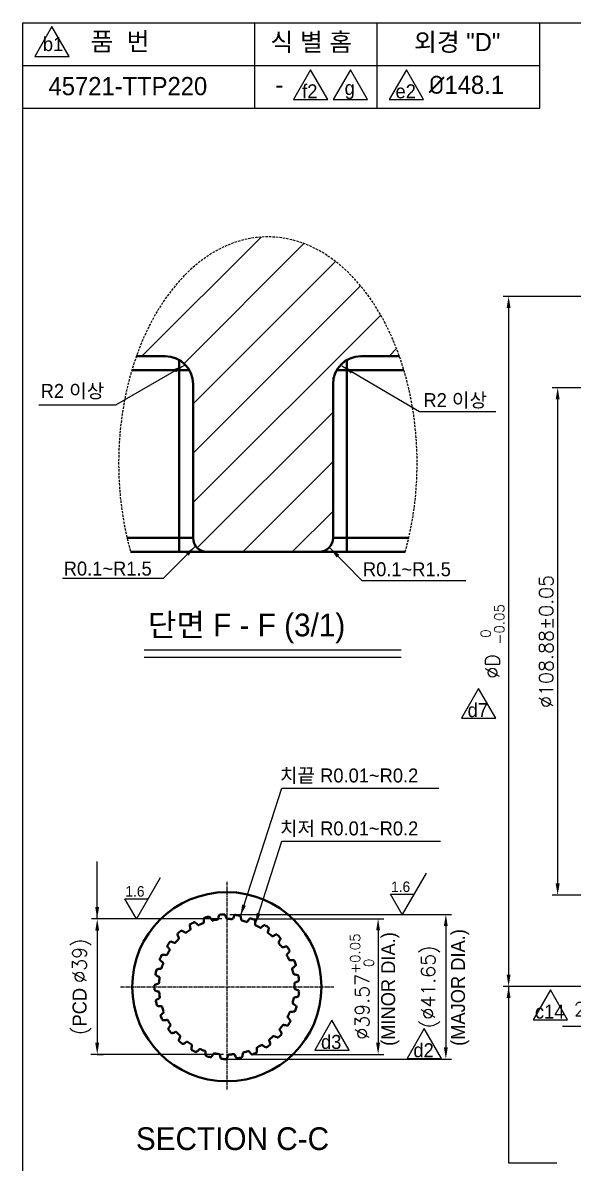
# Model space of a CAD drawing. Extents: x 3807 to 5911, y -3458 to 20.
# Drawn here: x 5060.3 to 5178.3, y -3301 to -3056.2 of the extents above; entities that cross this region are included whole.
import ezdxf

# ---------------------------------------------------------------- set-up
doc = ezdxf.new("R2010")
doc.units = 0
doc.header["$MEASUREMENT"] = 0
doc.header["$PDSIZE"] = 0.01
doc.linetypes.add('CENTER2', pattern=[1.125, 0.75, -0.125, 0.125, -0.125])
doc.linetypes.add('HIDDENX2', pattern=[0.75, 0.5, -0.25])
doc.layers.get('0').update_dxf_attribs({"linetype": 'CONTINUOUS'})
doc.layers.get('DEFPOINTS').update_dxf_attribs({"linetype": 'CONTINUOUS'})
doc.layers.add('5', color=5, linetype='CONTINUOUS')
doc.layers.add('치수', color=4, linetype='CONTINUOUS')
doc.layers.add('외형선', color=3, linetype='CONTINUOUS', lineweight=40)
doc.styles.get("Standard").update_dxf_attribs({"font": 'Dotum.ttf', "height": 5})
doc.styles.add('글씨', font='Dotum.ttf', dxfattribs={"height": 3})
doc.styles.add('치수', font='romans.shx', dxfattribs={"height": 3})
doc.dimstyles.get("Standard").update_dxf_attribs({"dimtxt": 0.18, "dimasz": 0.18, "dimexe": 0.18, "dimexo": 0.0625, "dimgap": 0.09, "dimtad": 0, "dimtih": 1, "dimtoh": 1, "dimdec": 4, "dimzin": 0, "dimdsep": 46, "dimtxsty": 'STANDARD', "dimcen": 0.09, "dimadec": 0, "dimazin": 0, "dimtfac": 1, "dimtdec": 4, "dimtofl": 0, "dimtmove": 0, "dimatfit": 3, "dimfxl": 1, "dimtolj": 1, "dimtzin": 0, "dimarcsym": 0})

# ---------------------------------------------------------------- blocks, each defined once
blk = doc.blocks.new('*D406')
at = {"layer": 'DEFPOINTS', "color": 0, "transparency": 16777216}
for p in [(5217.58, -3114.95), (5164.5, -3263.05), (5217.48, -3263.05)]:
    blk.add_point(p, dxfattribs=at)
at = {"layer": '치수', "lineweight": -2, "transparency": 16777216}
for p, q in [((5216.38, -3114.95), (5163.3, -3114.95)), ((5164.5, -3117.45), (5164.5, -3260.55)), ((5216.28, -3263.05), (5163.3, -3263.05))]:
    blk.add_line(p, q, dxfattribs=at)
at = {"layer": '치수', "transparency": 16777216}
for points in [[(5164.08, -3117.45), (5164.91, -3117.45), (5164.5, -3114.95)], [(5164.08, -3260.55), (5164.91, -3260.55), (5164.5, -3263.05)]]:
    blk.add_solid(points, dxfattribs=at)
at = {"layer": '치수', "transparency": 16777216, "insert": (5161.05, -3189), "char_height": 3, "attachment_point": 5, "rotation": 90, "style": '치수'}
blk.add_mtext('\\A1;{\\C4;%%CD \\H0.7x;\\S 0^ -0.05;}', dxfattribs=at)
blk = doc.blocks.new('*D407')
at = {"layer": 'DEFPOINTS', "color": 0, "transparency": 16777216}
for p in [(5212.98, -3134.56), (5175.02, -3243.45), (5212.98, -3243.45)]:
    blk.add_point(p, dxfattribs=at)
at = {"layer": '치수', "lineweight": -2, "transparency": 16777216}
for p, q in [((5211.78, -3134.56), (5173.82, -3134.56)), ((5175.02, -3137.06), (5175.02, -3240.95)), ((5211.78, -3243.45), (5173.82, -3243.45))]:
    blk.add_line(p, q, dxfattribs=at)
at = {"layer": '치수', "transparency": 16777216}
for points in [[(5174.6, -3137.06), (5175.44, -3137.06), (5175.02, -3134.56)], [(5174.6, -3240.95), (5175.44, -3240.95), (5175.02, -3243.45)]]:
    blk.add_solid(points, dxfattribs=at)
at = {"layer": '치수', "transparency": 16777216, "insert": (5172.52, -3189), "char_height": 3, "attachment_point": 5, "rotation": 90, "style": '치수'}
blk.add_mtext('\\A1;{\\C4;%%C108.88%%P0.05}', dxfattribs=at)
blk = doc.blocks.new('*D425')
at = {"layer": 'DEFPOINTS', "color": 0, "transparency": 16777216}
for p in [(5216.98, -3262.5), (5239.78, -3262.5), (5239.78, -3271.67)]:
    blk.add_point(p, dxfattribs=at)
at = {"layer": '치수', "lineweight": -2, "transparency": 16777216}
for p, q in [((5216.98, -3263.7), (5216.98, -3272.87)), ((5239.78, -3263.7), (5239.78, -3272.87)), ((5216.98, -3271.67), (5176.03, -3271.67)), ((5237.28, -3271.67), (5219.48, -3271.67))]:
    blk.add_line(p, q, dxfattribs=at)
at = {"layer": '치수', "transparency": 16777216}
for points in [[(5219.48, -3271.26), (5219.48, -3272.09), (5216.98, -3271.67)], [(5237.28, -3271.26), (5237.28, -3272.09), (5239.78, -3271.67)]]:
    blk.add_solid(points, dxfattribs=at)
at = {"layer": '치수', "transparency": 16777216, "insert": (5194.48, -3268.39), "char_height": 3, "attachment_point": 5, "style": '치수'}
blk.add_mtext('\\A1;22.8%%P0.05({\\fGulim|b0|i0|c129|p50;치폭})', dxfattribs=at)
blk = doc.blocks.new('*D430')
at = {"layer": 'DEFPOINTS', "color": 0, "transparency": 16777216}
for p in [(5103.46, -3247.59), (5102.97, -3278.64), (5151.03, -3278.64)]:
    blk.add_point(p, dxfattribs=at)
at = {"layer": '치수', "color": 4, "lineweight": -2, "transparency": 16777216}
for p, q in [((5104.66, -3247.59), (5152.23, -3247.59)), ((5151.03, -3250.09), (5151.03, -3276.14)), ((5104.17, -3278.64), (5152.23, -3278.64))]:
    blk.add_line(p, q, dxfattribs=at)
at = {"layer": '치수', "color": 4, "transparency": 16777216}
for points in [[(5150.61, -3250.09), (5151.44, -3250.09), (5151.03, -3247.59)], [(5150.61, -3276.14), (5151.44, -3276.14), (5151.03, -3278.64)]]:
    blk.add_solid(points, dxfattribs=at)
at = {"layer": '치수', "color": 4, "transparency": 16777216, "insert": (5147.74, -3263.11), "char_height": 3, "attachment_point": 5, "rotation": 90, "style": '치수'}
blk.add_mtext('\\A1;(%%C41.65)', dxfattribs=at)
blk = doc.blocks.new('*D431')
at = {"layer": 'DEFPOINTS', "color": 0, "transparency": 16777216}
for p in [(5104.14, -3248.56), (5076.24, -3277.65), (5104.5, -3277.65)]:
    blk.add_point(p, dxfattribs=at)
at = {"layer": '치수', "color": 4, "lineweight": -2, "transparency": 16777216}
for p, q in [((5102.94, -3248.56), (5075.04, -3248.56)), ((5076.24, -3251.06), (5076.24, -3275.15)), ((5103.3, -3277.65), (5075.04, -3277.65))]:
    blk.add_line(p, q, dxfattribs=at)
at = {"layer": '치수', "color": 4, "transparency": 16777216}
for points in [[(5075.82, -3251.06), (5076.65, -3251.06), (5076.24, -3248.56)], [(5075.82, -3275.15), (5076.65, -3275.15), (5076.24, -3277.65)]]:
    blk.add_solid(points, dxfattribs=at)
at = {"layer": '치수', "color": 4, "transparency": 16777216, "insert": (5072.95, -3263.1), "char_height": 3, "attachment_point": 5, "rotation": 90, "style": '치수'}
blk.add_mtext('\\A1;({\\fGulim|b0|i0|c129|p50;PCD }%%C39)', dxfattribs=at)
blk = doc.blocks.new('*D432')
at = {"layer": 'DEFPOINTS', "color": 0, "transparency": 16777216}
for p in [(5107.71, -3248.53), (5108.16, -3277.65), (5136.5, -3277.65)]:
    blk.add_point(p, dxfattribs=at)
at = {"layer": '치수', "color": 4, "lineweight": -2, "transparency": 16777216}
for p, q in [((5108.91, -3248.53), (5137.7, -3248.53)), ((5136.5, -3251.03), (5136.5, -3275.15)), ((5109.36, -3277.65), (5137.7, -3277.65))]:
    blk.add_line(p, q, dxfattribs=at)
at = {"layer": '치수', "color": 4, "transparency": 16777216}
for points in [[(5136.08, -3251.03), (5136.91, -3251.03), (5136.5, -3248.53)], [(5136.08, -3275.15), (5136.91, -3275.15), (5136.5, -3277.65)]]:
    blk.add_solid(points, dxfattribs=at)
at = {"layer": '치수', "color": 4, "transparency": 16777216, "insert": (5133.05, -3263.09), "char_height": 3, "attachment_point": 5, "rotation": 90, "style": '치수'}
blk.add_mtext('\\A1;%%C39.57{\\H0.7x;\\S+0.05^  0;}', dxfattribs=at)

msp = doc.modelspace()

# ---------------------------------------------------------------- hatches: boundary and pattern name
at = {"layer": '치수'}
h = msp.add_hatch(dxfattribs=at)
h.set_pattern_fill('ANSI31', color=131, scale=60)
h.set_pattern_definition([(45, (-3120.497, -2859.423), (-5.303301, 5.303301), [])])
edge = h.paths.add_edge_path()
edge.add_line((5096.822, -3133.7842), (5096.822, -3166.7842))
edge.add_arc((5099.822, -3166.7842), 3, 180, 270)
edge.add_line((5099.822, -3169.7842), (5123.822, -3169.7842))
edge.add_arc((5123.822, -3166.7842), 3, 270, 360)
edge.add_line((5126.822, -3166.7842), (5126.822, -3133.7842))
edge.add_arc((5132.822, -3133.7842), 6, 90, 180, ccw=False)
edge.add_line((5132.822, -3127.7842), (5141.0662, -3127.7842))
edge.add_ellipse((5112.8514, -3150.7524), major_axis=(0, -48.5815), ratio=0.65908307, start_angle=129.147283, end_angle=230.852717)
edge.add_line((5084.6366, -3127.7842), (5090.822, -3127.7842))
edge.add_arc((5090.822, -3133.7842), 6, 0, 90, ccw=False)

# ---------------------------------------------------------------- linework, layer by layer
at = {"color": 0}
for p, q in [((5060.2768, -3457.6498), (5060.2768, -3056.2294)), ((5060.2768, -3056.2294), (5627.9421, -3056.2294))]:
    msp.add_line(p, q, dxfattribs=at)
at = {"color": 131}
for p, q in [((5086.281, -3190.7765), (5141.4503, -3190.7765)), ((5086.281, -3192.3796), (5141.4503, -3192.3796))]:
    msp.add_line(p, q, dxfattribs=at)
at = {"color": 131, "linetype": 'CENTER2'}
for p, q in [((5104.0447, -3240.5622), (5104.0447, -3285.3283)), ((5081.2682, -3263.1082), (5127.0131, -3263.1082))]:
    msp.add_line(p, q, dxfattribs=at)
at = {"layer": '5', "color": 1}
for points in [[(5070.2078, -3063.4327), (5066.5237, -3057.0517), (5062.8396, -3063.4327)], [(5125.6901, -3072.6821), (5122.006, -3066.301), (5118.3219, -3072.6821)], [(5134.2583, -3072.6821), (5130.5742, -3066.301), (5126.8901, -3072.6821)], [(5146.2643, -3072.6821), (5142.5802, -3066.301), (5138.8961, -3072.6821)], [(5161.7315, -3205.49), (5158.0474, -3199.109), (5154.3633, -3205.49)], [(5177.154, -3270.1853), (5173.4699, -3263.8042), (5169.7858, -3270.1853)], [(5130.276, -3276.7018), (5126.5919, -3270.3208), (5122.9078, -3276.7018)], [(5150.0946, -3278.4868), (5146.4105, -3272.1058), (5142.7264, -3278.4868)]]:
    msp.add_lwpolyline(points, close=True, dxfattribs=at)
at = {"layer": '외형선'}
for p, q in [((5090.822, -3127.7842), (5084.6366, -3127.7842)), ((5132.822, -3127.7842), (5141.0662, -3127.7842)), ((5093.822, -3169.7842), (5093.822, -3128.588)), ((5129.822, -3169.7842), (5129.822, -3128.588)), ((5096.0181, -3130.7842), (5083.6619, -3130.7842)), ((5127.6258, -3130.7842), (5142.0409, -3130.7842)), ((5096.822, -3166.7842), (5096.822, -3133.7842)), ((5126.822, -3166.7842), (5126.822, -3133.7842)), ((5096.822, -3166.7842), (5082.6258, -3166.7842)), ((5143.077, -3166.7842), (5126.822, -3166.7842)), ((5142.3114, -3169.7842), (5083.3914, -3169.7842)), ((5099.822, -3169.7842), (5123.822, -3169.7842))]:
    msp.add_line(p, q, dxfattribs=at)
msp.add_circle((5104.0447, -3263.1082), 20.3, dxfattribs=at)
for centre, radius, start, end in [((5090.822, -3133.7842), 6, 0, 90), ((5132.822, -3133.7842), 6, 90, 180), ((5099.822, -3166.7842), 3, 180, 270), ((5123.822, -3166.7842), 3, 270, 0), ((5105.9117, -3249.0896), 3.76, 159.60211, 171.455051), ((5102.575, -3247.8488), 0.2, 95.501538, 159.60211), ((5104.0447, -3263.1082), 15.53, 92.175815, 95.501538), ((5103.4627, -3247.7892), 0.2, 29.248801, 92.175815), ((5100.3565, -3249.5287), 3.76, 17.187416, 29.248801), ((5108.8817, -3249.8187), 3.76, 147.188317, 159.041258), ((5105.8896, -3247.8896), 0.2, 83.087745, 147.188317), ((5104.0447, -3263.1082), 15.53, 79.762021, 83.087745), ((5106.7694, -3248.0223), 0.2, 16.835008, 79.762021), ((5096.3035, -3249.8763), 0.2, 120.329124, 184.429697), ((5099.8529, -3249.6013), 3.76, 184.429697, 196.282637), ((5104.0447, -3263.1082), 15.53, 117.003401, 120.329124), ((5097.0842, -3249.4495), 0.2, 54.076387, 117.003401), ((5094.9955, -3252.3323), 3.76, 42.015002, 54.076387), ((5097.9377, -3249.6818), 0.2, 222.015002, 294.458488), ((5104.0447, -3263.1082), 14.55, 110.398866, 114.458488), ((5098.9035, -3249.2832), 0.2, 290.398866, 3.868844), ((5102.8545, -3249.016), 3.76, 172.015904, 183.868844), ((5099.329, -3248.5215), 0.2, 107.915331, 172.015904), ((5104.0447, -3263.1082), 15.53, 104.589608, 107.915331), ((5100.1831, -3248.2725), 0.2, 41.662594, 104.589608), ((5097.5236, -3250.639), 3.76, 29.601209, 41.662594), ((5100.9667, -3248.6829), 0.2, 209.601209, 282.044695), ((5104.0447, -3263.1082), 14.55, 97.985073, 102.044695), ((5101.9957, -3248.5012), 0.2, 277.985073, 351.455051), ((5104.1397, -3248.3585), 0.2, 197.187416, 269.630902), ((5104.0447, -3263.1082), 14.55, 85.57128, 89.630902), ((5105.1837, -3248.4022), 0.2, 265.57128, 339.041258), ((5103.362, -3249.0533), 3.76, 4.773623, 16.835008), ((5107.3082, -3248.7237), 0.2, 184.773623, 257.217109), ((5104.0447, -3263.1082), 14.55, 73.157487, 77.217109), ((5108.3184, -3248.9909), 0.2, 253.157487, 326.627465), ((5111.6254, -3251.1692), 3.76, 134.774524, 146.627465), ((5109.118, -3248.642), 0.2, 70.673952, 134.774524), ((5104.0447, -3263.1082), 15.53, 67.348228, 70.673952), ((5109.9487, -3248.9607), 0.2, 4.421215, 67.348228), ((5110.3241, -3249.7616), 0.2, 172.35983, 244.803316), ((5106.3993, -3249.2351), 3.76, 352.35983, 4.421215), ((5104.0447, -3263.1082), 14.55, 60.743694, 64.803316), ((5114.0147, -3253.078), 3.76, 122.360731, 134.213671), ((5112.1092, -3250.0708), 0.2, 58.260159, 122.360731), ((5104.0447, -3263.1082), 15.53, 54.934435, 58.260159), ((5093.6401, -3251.8497), 0.2, 132.742917, 196.84349), ((5097.0473, -3250.8182), 3.76, 196.84349, 208.69643), ((5104.0447, -3263.1082), 15.53, 129.417194, 132.742917), ((5093.5737, -3252.7197), 0.2, 315.226452, 28.69643), ((5094.3107, -3251.2651), 0.2, 66.49018, 129.417194), ((5092.8906, -3254.5296), 3.76, 54.428795, 66.49018), ((5095.1942, -3251.3085), 0.2, 234.428795, 306.872282), ((5104.0447, -3263.1082), 14.55, 122.812659, 126.872282), ((5096.0517, -3250.7116), 0.2, 302.812659, 16.282637), ((5111.2533, -3250.2397), 0.2, 240.743694, 314.213671), ((5113.0465, -3251.4235), 0.2, 159.946037, 232.389523), ((5109.3265, -3250.0656), 3.76, 339.946037, 352.007422), ((5104.0447, -3263.1082), 14.55, 48.329901, 52.389523), ((5112.852, -3250.5606), 0.2, 352.007422, 54.934435), ((5113.8511, -3252.0901), 0.2, 228.329901, 301.799878), ((5115.9378, -3255.4557), 3.76, 109.946938, 121.799878), ((5114.7233, -3252.1093), 0.2, 45.846366, 109.946938), ((5104.0447, -3263.1082), 15.53, 42.520642, 45.846366), ((5115.3434, -3252.7473), 0.2, 339.593628, 42.520642), ((5091.4631, -3254.3496), 0.2, 145.15671, 209.257283), ((5094.5689, -3252.6097), 3.76, 209.257283, 221.110223), ((5104.0447, -3263.1082), 15.53, 141.830987, 145.15671), ((5091.5853, -3255.2135), 0.2, 327.640245, 41.110223), ((5091.9924, -3253.6345), 0.2, 78.903973, 141.830987), ((5091.3072, -3257.1279), 3.76, 66.842588, 78.903973), ((5092.8645, -3253.487), 0.2, 246.842588, 319.286075), ((5104.0447, -3263.1082), 14.55, 135.226452, 139.286075), ((5115.3478, -3253.6318), 0.2, 147.532244, 219.97573), ((5112.0068, -3251.506), 3.76, 327.532244, 339.593628), ((5104.0447, -3263.1082), 14.55, 35.916107, 39.97573), ((5115.9904, -3254.4558), 0.2, 215.916107, 289.386085), ((5117.3048, -3258.1913), 3.76, 97.533145, 109.386085), ((5116.8381, -3254.662), 0.2, 33.432572, 97.533145), ((5104.0447, -3263.1082), 15.53, 30.106849, 33.432572), ((5089.8744, -3257.2591), 0.2, 157.570503, 221.671076), ((5104.0447, -3263.1082), 15.53, 154.24478, 157.570503), ((5092.5336, -3254.8922), 3.76, 221.671076, 233.524016), ((5090.2376, -3256.4469), 0.2, 91.317766, 154.24478), ((5090.3195, -3260.0059), 3.76, 79.256382, 91.317766), ((5091.0577, -3256.1153), 0.2, 259.256382, 331.699868), ((5104.0447, -3263.1082), 14.55, 147.640245, 151.699868), ((5117.1207, -3256.2832), 0.2, 135.118451, 207.561937), ((5104.0447, -3263.1082), 14.55, 23.502314, 27.561937), ((5114.3148, -3253.4889), 3.76, 315.118451, 327.179835), ((5117.5711, -3257.2261), 0.2, 203.502314, 276.972292), ((5117.3065, -3255.4184), 0.2, 327.179835, 30.106849), ((5118.0518, -3261.1568), 3.76, 85.119352, 96.972292), ((5118.3547, -3257.6097), 0.2, 21.018779, 85.119352), ((5104.0447, -3263.1082), 15.53, 17.693056, 21.018779), ((5104.0447, -3263.1082), 15.53, 166.658573, 169.984297), ((5089.1284, -3259.5707), 0.2, 103.731559, 166.658573), ((5089.9734, -3263.029), 3.76, 91.670175, 103.731559), ((5089.858, -3259.0707), 0.2, 271.670175, 344.113661), ((5104.0447, -3263.1082), 14.55, 160.054038, 164.113661), ((5090.1795, -3258.0765), 0.2, 340.054038, 53.524016), ((5118.2822, -3259.2538), 0.2, 122.704657, 195.148144), ((5104.0447, -3263.1082), 14.55, 11.088521, 15.148144), ((5116.1425, -3255.9216), 3.76, 302.704657, 314.766042), ((5118.6495, -3258.4491), 0.2, 314.766042, 17.693056), ((5090.2854, -3266.0557), 3.76, 104.083968, 116.145353), ((5088.9483, -3260.442), 0.2, 169.984297, 234.084869), ((5091.0366, -3257.5588), 3.76, 234.084869, 245.937809), ((5089.3218, -3262.2148), 0.2, 284.083968, 356.527454), ((5089.4219, -3261.1747), 0.2, 352.467832, 65.937809), ((5104.0447, -3263.1082), 14.55, 172.467832, 176.527454), ((5118.5193, -3260.2714), 0.2, 191.088521, 264.558499), ((5118.1438, -3264.2135), 3.76, 72.705559, 84.558499), ((5118.7779, -3262.4045), 0.2, 110.290864, 182.734351), ((5104.0447, -3263.1082), 14.55, 358.674728, 2.734351), ((5117.4046, -3258.6903), 3.76, 290.290864, 302.352249), ((5119.2021, -3260.8145), 0.2, 8.604986, 72.705559), ((5104.0447, -3263.1082), 15.53, 5.279263, 8.604986), ((5119.3096, -3261.6977), 0.2, 302.352249, 5.279263), ((5104.0447, -3263.1082), 15.53, 179.072366, 182.39809), ((5088.7167, -3262.86), 0.2, 116.145353, 179.072366), ((5088.7281, -3263.7496), 0.2, 182.39809, 246.498662), ((5090.1477, -3260.4849), 3.76, 246.498662, 258.351603), ((5089.3482, -3264.3634), 0.2, 4.881625, 78.351603), ((5104.0447, -3263.1082), 14.55, 184.881625, 188.941247), ((5118.7907, -3263.4493), 0.2, 178.674728, 252.144706), ((5117.5765, -3267.2186), 3.76, 60.291766, 72.144706), ((5119.3408, -3264.1265), 0.2, 356.191193, 60.291766), ((5104.0447, -3263.1082), 15.53, 352.86547, 356.191193), ((5089.0217, -3266.1609), 0.2, 128.559146, 191.486159), ((5104.0447, -3263.1082), 15.53, 191.486159, 194.811883), ((5091.2407, -3268.9447), 3.76, 116.497761, 128.559146), ((5089.2241, -3267.0272), 0.2, 194.811883, 258.912455), ((5089.9087, -3263.5337), 3.76, 258.912455, 270.765396), ((5089.4739, -3265.4006), 0.2, 296.497761, 8.941247), ((5089.9616, -3267.4933), 0.2, 17.295418, 90.765396), ((5104.0447, -3263.1082), 14.55, 197.295418, 201.35504), ((5118.3726, -3266.6113), 0.2, 166.260935, 239.730913), ((5104.0447, -3263.1082), 14.55, 346.260935, 350.320557), ((5116.3766, -3270.0314), 3.76, 47.877973, 59.730913), ((5118.5847, -3265.5882), 0.2, 97.877071, 170.320557), ((5118.042, -3261.6655), 3.76, 277.877071, 289.938456), ((5104.0447, -3263.1082), 15.53, 340.451677, 343.7774), ((5118.7643, -3267.3909), 0.2, 343.7774, 47.877973), ((5119.256, -3265.0122), 0.2, 289.938456, 352.86547), ((5090.0292, -3269.319), 0.2, 140.972939, 203.899953), ((5104.0447, -3263.1082), 15.53, 203.899953, 207.225676), ((5092.7947, -3271.5607), 3.76, 128.911554, 140.972939), ((5090.3074, -3268.4793), 0.2, 308.911554, 21.35504), ((5117.2846, -3269.6095), 0.2, 153.847142, 227.31712), ((5104.0447, -3263.1082), 14.55, 333.847142, 337.906764), ((5114.5999, -3272.5206), 3.76, 35.464179, 47.31712), ((5117.7116, -3268.6559), 0.2, 85.463278, 157.906764), ((5118.0249, -3264.7083), 3.76, 265.463278, 277.524663), ((5118.4911, -3268.2376), 0.2, 277.524663, 340.451677), ((5090.4131, -3270.1216), 0.2, 207.225676, 271.326248), ((5090.3307, -3266.5626), 3.76, 271.326248, 283.179189), ((5091.2335, -3270.4183), 0.2, 29.709211, 103.179189), ((5104.0447, -3263.1082), 14.55, 209.709211, 213.768833), ((5091.692, -3272.1867), 0.2, 153.386732, 216.313746), ((5094.8748, -3273.7815), 3.76, 141.325347, 153.386732), ((5104.0447, -3263.1082), 15.53, 216.313746, 219.639469), ((5091.7832, -3271.3069), 0.2, 321.325347, 33.768833), ((5115.5775, -3272.3037), 0.2, 141.433349, 214.903327), ((5104.0447, -3263.1082), 14.55, 321.433349, 325.492971), ((5116.1995, -3271.4642), 0.2, 73.049485, 145.492971), ((5117.354, -3267.6762), 3.76, 253.049485, 265.11087), ((5117.0506, -3271.2232), 0.2, 265.11087, 328.037884), ((5104.0447, -3263.1082), 15.53, 328.037884, 331.363607), ((5117.4995, -3270.4551), 0.2, 331.363607, 35.464179), ((5092.2394, -3272.888), 0.2, 219.639469, 283.740042), ((5091.3939, -3269.4299), 3.76, 283.740042, 295.592982), ((5093.1045, -3273.0014), 0.2, 42.123004, 115.592982), ((5104.0447, -3263.1082), 14.55, 222.123004, 226.182626), ((5093.9324, -3274.6299), 0.2, 165.800525, 228.727539), ((5097.3836, -3275.5032), 3.76, 153.73914, 165.800525), ((5104.0447, -3263.1082), 15.53, 228.727539, 232.053262), ((5093.8323, -3273.751), 0.2, 333.73914, 46.182626), ((5113.3311, -3274.5679), 0.2, 129.019556, 202.489534), ((5109.6722, -3276.0827), 3.76, 10.636593, 22.489534), ((5104.0447, -3263.1082), 14.55, 309.019556, 313.079178), ((5114.1191, -3273.8817), 0.2, 60.635692, 133.079178), ((5116.0609, -3270.4305), 3.76, 240.635692, 252.697077), ((5115.0021, -3273.8294), 0.2, 252.697077, 315.62409), ((5104.0447, -3263.1082), 15.53, 315.62409, 318.949814), ((5112.3298, -3274.5696), 3.76, 23.050386, 34.903327), ((5115.6056, -3273.1757), 0.2, 318.949814, 23.050386), ((5094.6178, -3275.1971), 0.2, 232.053262, 296.153835), ((5093.0486, -3272.0016), 3.76, 296.153835, 308.006775), ((5095.487, -3275.1219), 0.2, 54.536797, 128.006775), ((5104.0447, -3263.1082), 14.55, 234.536797, 238.596419), ((5096.6456, -3276.5344), 0.2, 178.214318, 241.141332), ((5100.2039, -3276.6453), 3.76, 166.152933, 178.214318), ((5096.359, -3275.6976), 0.2, 346.152933, 58.596419), ((5104.0447, -3263.1082), 15.53, 241.141332, 244.467055), ((5097.437, -3276.941), 0.2, 244.467055, 308.567628), ((5095.2175, -3274.1575), 3.76, 308.567628, 320.420568), ((5098.2697, -3276.6806), 0.2, 66.95059, 140.420568), ((5104.0447, -3263.1082), 14.55, 246.95059, 251.010213), ((5099.245, -3277.0554), 0.2, 358.566726, 71.010213), ((5103.2038, -3277.1545), 3.76, 178.566726, 190.628111), ((5107.661, -3277.408), 0.2, 104.191969, 177.661947), ((5104.0447, -3263.1082), 14.55, 284.191969, 288.251592), ((5108.6642, -3277.1161), 0.2, 35.808106, 108.251592), ((5111.8757, -3274.7992), 3.76, 215.808106, 227.86949), ((5110.3098, -3277.0995), 0.2, 294.122228, 358.2228), ((5110.6505, -3276.2963), 0.2, 116.605763, 190.07574), ((5106.7515, -3276.9891), 3.76, 358.2228, 10.07574), ((5104.0447, -3263.1082), 14.55, 296.605763, 300.665385), ((5111.5675, -3275.7955), 0.2, 48.221899, 120.665385), ((5114.2059, -3272.8425), 3.76, 228.221899, 240.283284), ((5112.4411, -3275.9343), 0.2, 240.283284, 303.210297), ((5104.0447, -3263.1082), 15.53, 303.210297, 306.536021), ((5113.1711, -3275.4256), 0.2, 306.536021, 10.636593), ((5099.7049, -3277.8111), 0.2, 190.628111, 253.555125), ((5104.0447, -3263.1082), 15.53, 253.555125, 256.880848), ((5100.5651, -3278.0381), 0.2, 256.880848, 320.981421), ((5097.7992, -3275.7968), 3.76, 320.981421, 332.834361), ((5101.3224, -3277.6048), 0.2, 79.364383, 152.834361), ((5104.0447, -3263.1082), 14.55, 259.364383, 263.424006), ((5102.3555, -3277.7611), 0.2, 10.980519, 83.424006), ((5106.243, -3277.0069), 3.76, 190.980519, 203.041904), ((5102.967, -3278.4003), 0.2, 203.041904, 265.968918), ((5104.0447, -3263.1082), 15.53, 265.968918, 269.294641), ((5103.856, -3278.437), 0.2, 269.294641, 333.395214), ((5100.6729, -3276.8427), 3.76, 333.395214, 345.248154), ((5104.5024, -3277.8511), 0.2, 91.778176, 165.248154), ((5104.0447, -3263.1082), 14.55, 271.778176, 275.837799), ((5105.5449, -3277.7817), 0.2, 23.394313, 95.837799), ((5109.1794, -3276.2093), 3.76, 203.394313, 215.455697), ((5106.2796, -3278.2744), 0.2, 215.455697, 278.382711), ((5104.0447, -3263.1082), 15.53, 278.382711, 281.708434), ((5107.1556, -3278.1192), 0.2, 281.708434, 345.809007), ((5103.7043, -3277.2465), 3.76, 345.809007, 357.661947), ((5109.4876, -3277.4394), 0.2, 227.86949, 290.796504), ((5104.0447, -3263.1082), 15.53, 290.796504, 294.122228)]:
    msp.add_arc(centre, radius, start, end, dxfattribs=at)
at = {"layer": '치수', "color": 131}
for p, q in [((5060.2768, -3056.2294), (5127.7608, -3056.2294)), ((5060.2768, -3083.742), (5060.2768, -3056.2294)), ((5110.0246, -3074.5711), (5110.0246, -3056.2294)), ((5127.7608, -3056.2294), (5136.2508, -3056.2294)), ((5136.2508, -3056.2294), (5136.2508, -3074.5711)), ((5171.1653, -3074.5711), (5171.1653, -3056.2294)), ((5060.2768, -3065.4003), (5127.7608, -3065.4003)), ((5127.7608, -3065.4003), (5171.1653, -3065.4003)), ((5060.2768, -3074.5711), (5171.1653, -3074.5711))]:
    msp.add_line(p, q, dxfattribs=at)
at = {"layer": '치수'}
for p, q in [((5080.1252, -3138.2681), (5063.7398, -3138.2681)), ((5145.3735, -3139.6688), (5161.759, -3139.6688)), ((5090.4206, -3175.5297), (5068.7569, -3175.5297)), ((5133.0034, -3175.8931), (5155.3525, -3175.8931)), ((5115.8231, -3220.4974), (5149.529, -3220.4974)), ((5115.8231, -3231.8608), (5149.8966, -3231.8608)), ((5076.2264, -3248.5044), (5076.2264, -3236.207)), ((5089.775, -3239.723), (5084.6738, -3248.5585)), ((5146.775, -3238.7427), (5141.6738, -3247.5782)), ((5084.6738, -3248.5585), (5082.1707, -3244.223)), ((5082.1707, -3244.223), (5087.1769, -3244.223)), ((5141.6738, -3247.5782), (5139.1707, -3243.2427)), ((5139.1707, -3243.2427), (5144.1769, -3243.2427)), ((5076.2354, -3277.6512), (5074.8542, -3277.6512)), ((5076.2354, -3277.6512), (5077.6166, -3277.6512)), ((5164.4616, -3300.9394), (5174.8547, -3300.9394))]:
    msp.add_line(p, q, dxfattribs=at)
at = {"layer": '치수', "color": 131, "linetype": 'HIDDENX2'}
msp.add_ellipse((5112.8514, -3150.7524), major_axis=(0, -48.5815), ratio=0.65908307, start_param=1.16826369, end_param=5.11492161, dxfattribs=at)
at = {"layer": '치수'}
msp.add_solid([(5076.6431, -3246.0044), (5075.8097, -3246.0044), (5076.2264, -3248.5044)], dxfattribs=at)

# ---------------------------------------------------------------- texts
at = {"color": 131, "style": '글씨'}
for s, p in [('단면 F - F (3/1)', (5087.0991, -3187.9065)), ('SECTION C-C', (5084.5287, -3298.1566))]:
    msp.add_text(s, height=4.875, dxfattribs=at).set_placement(p)
at = {"layer": '5', "color": 1, "char_height": 3, "attachment_point": 1, "style": '글씨'}
for s, insert in [('\\pxqc;b1', (5062.2113, -3059.3054)), ('\\pxqc;f2', (5117.2887, -3069.4373)), ('\\pxqc;g', (5125.8569, -3068.7093)), ('\\pxqc;e2', (5137.8629, -3069.4373)), ('\\pxqc;d7', (5153.3301, -3202.2453)), ('\\pxqc;c14', (5168.7526, -3266.9406)), ('\\pxqc;d3', (5121.8746, -3273.4571)), ('\\pxqc;d2', (5141.6932, -3275.2421))]:
    msp.add_mtext_dynamic_manual_height_columns(s, width=9.116457, gutter_width=15, heights=[0], dxfattribs=dict(at, insert=insert))
at = {"layer": '치수', "color": 131, "char_height": 3.9, "attachment_point": 1, "style": '글씨'}
for s, insert in [('품  번', (5074.812, -3058.2857)), ('식 별 홈', (5113.4078, -3058.4145)), ('외경 "D"', (5144.2054, -3058.4145)), ('45721-TTP220', (5065.7982, -3067.8662)), ('{\\fISOCPEUR|b0|i0|c0|p34;%%C}148.1', (5147.3629, -3067.5854)), ('-', (5114.456, -3067.5337))]:
    msp.add_mtext_dynamic_manual_height_columns(s, width=51.910714, gutter_width=15, heights=[0], dxfattribs=dict(at, insert=insert))
at = {"layer": '치수', "attachment_point": 1, "style": '글씨'}
for s, width, insert, char_height in [('R2 이상', 17.888635, (5064.1108, -3133.7453), 3), ('R2 이상', 17.888635, (5146.2284, -3135.7117), 3), ('R0.1~R1.5', 17.888635, (5069.0554, -3171.8684), 3), ('R0.1~R1.5', 17.888635, (5133.2411, -3172.0115), 3), ('치끝 R0.01~R0.2', 36.515594, (5115.4462, -3216.2688), 3), ('치저 R0.01~R0.2', 36.515594, (5115.4462, -3227.6323), 3), ('1.6', 16.678866, (5139.2863, -3240.533), 2.25), ('1.6', 16.678866, (5082.2863, -3241.5134), 2.25)]:
    msp.add_mtext_dynamic_manual_height_columns(s, width=width, gutter_width=15, heights=[0], dxfattribs=dict(at, insert=insert, char_height=char_height))
at = {"layer": '치수', "char_height": 3, "attachment_point": 1, "rotation": 90, "style": '글씨'}
for s, insert in [('(MINOR DIA.)', (5137.1568, -3275.812)), ('(MAJOR DIA.)', (5152.1342, -3275.812))]:
    msp.add_mtext_dynamic_manual_height_columns(s, width=27.03261, gutter_width=15, heights=[0], dxfattribs=dict(at, insert=insert))

# ---------------------------------------------------------------- dimensions: what is measured, and where the dimension line sits
at = {"layer": '치수'}
for base, p1, p2, text, override, picture, middle in [((5164.4983, -3263.0533), (5217.5797, -3114.9533), (5217.4797, -3263.0533), '{\\C4;%%CD \\H0.7x;\\S 0^ -0.05;}', {"dimtxt": 3, "dimasz": 2.5, "dimexe": 1.2, "dimexo": 1.2, "dimgap": 1, "dimtad": 1, "dimtih": 0, "dimtoh": 0, "dimdec": 3, "dimzin": 8, "dimtxsty": '치수', "dimcen": 0.12, "dimclrd": 256, "dimclre": 256, "dimclrt": 256, "dimazin": 2, "dimtdec": 3, "dimtofl": 1, "dimtmove": 2}, '*D406', (5161.0483, -3189.0033)), ((5175.0198, -3243.4456), (5212.9797, -3134.561), (5212.9797, -3243.4456), '{\\C4;%%C108.88%%P0.05}', {"dimtxt": 3, "dimasz": 2.5, "dimexe": 1.2, "dimexo": 1.2, "dimgap": 1, "dimtad": 1, "dimtih": 0, "dimtoh": 0, "dimdec": 3, "dimzin": 8, "dimtxsty": '치수', "dimcen": 0.12, "dimclrd": 256, "dimclre": 256, "dimclrt": 256, "dimazin": 2, "dimtdec": 3, "dimtofl": 1, "dimtmove": 2}, '*D407', (5172.5198, -3189.0033)), ((5076.2354, -3277.6512), (5104.1384, -3248.5585), (5104.4962, -3277.6512), '({\\fGulim|b0|i0|c129|p50;PCD }%%C39)', {"dimtxt": 3, "dimasz": 2.5, "dimexe": 1.2, "dimexo": 1.2, "dimgap": 1, "dimtad": 1, "dimtih": 0, "dimdec": 3, "dimzin": 8, "dimdsep": 44, "dimtxsty": '치수', "dimcen": 0.12, "dimclrd": 4, "dimclre": 4, "dimclrt": 4, "dimazin": 2, "dimtdec": 3, "dimtofl": 1}, '*D431', (5072.9497, -3263.1048))]:
    dim = msp.add_linear_dim(base=base, p1=p1, p2=p2, angle=90, text=text, dimstyle='Standard', override=override, dxfattribs=at)
    dim.commit()
    dim.dimension.update_dxf_attribs({"geometry": picture, "text_midpoint": middle})
for base, p1, p2, text, picture, middle in [((5151.0277, -3278.6382), (5103.4627, -3247.5892), (5102.9718, -3278.6382), '(%%C41.65)', '*D430', (5151.0277, -3263.1082)), ((5136.498, -3277.6512), (5107.7057, -3248.5345), (5108.1572, -3277.6512), '%%C39.57{\\H0.7x;\\S+0.05^  0;}', '*D432', (5136.498, -3263.0928))]:
    dim = msp.add_linear_dim(base=base, p1=p1, p2=p2, angle=90, text=text, dimstyle='Standard', override={"dimtxt": 3, "dimasz": 2.5, "dimexe": 1.2, "dimexo": 1.2, "dimgap": 1, "dimtad": 1, "dimtih": 0, "dimdec": 3, "dimzin": 8, "dimtxsty": '치수', "dimcen": 0.12, "dimclrd": 4, "dimclre": 4, "dimclrt": 4, "dimazin": 2, "dimtdec": 3, "dimtofl": 1}, dxfattribs=at)
    dim.commit()
    dim.dimension.update_dxf_attribs({"geometry": picture, "text_midpoint": middle, "dimtype": 160})
dim = msp.add_linear_dim(base=(5239.7797, -3271.6747), p1=(5216.9797, -3262.5033), p2=(5239.7797, -3262.5033), text='<>%%P0.05({\\fGulim|b0|i0|c129|p50;치폭})', dimstyle='Standard', override={"dimtxt": 3, "dimasz": 2.5, "dimexe": 1.2, "dimexo": 1.2, "dimgap": 1, "dimtad": 1, "dimtih": 0, "dimtoh": 0, "dimdec": 3, "dimzin": 8, "dimtxsty": '치수', "dimcen": 0.12, "dimclrd": 256, "dimclre": 256, "dimclrt": 256, "dimazin": 2, "dimtdec": 3, "dimtofl": 1}, dxfattribs=at)
dim.commit()
dim.dimension.update_dxf_attribs({"geometry": '*D425', "text_midpoint": (5194.4808, -3271.6747), "dimtype": 160})

# ---------------------------------------------------------------- leaders
for points, override in [([(5095.045, -3129.672), (5080.1252, -3138.2681)], {"dimtxt": 3, "dimasz": 2.5, "dimexe": 1.2, "dimexo": 1.2, "dimgap": 1, "dimtad": 0, "dimtih": 0, "dimtoh": 0, "dimdec": 3, "dimzin": 8, "dimtxsty": '치수', "dimcen": 0.12, "dimclrd": 4, "dimclre": 4, "dimclrt": 4, "dimazin": 2, "dimtdec": 3, "dimtofl": 1, "dimtmove": 2}), ([(5128.7117, -3129.8866), (5145.3735, -3139.6688)], {"dimtxt": 3, "dimasz": 2.5, "dimexe": 1.2, "dimexo": 1.2, "dimgap": 1, "dimtad": 0, "dimtih": 0, "dimtoh": 0, "dimdec": 3, "dimzin": 8, "dimtxsty": '치수', "dimcen": 0.12, "dimclrd": 4, "dimclre": 4, "dimclrt": 4, "dimazin": 2, "dimtdec": 3, "dimtofl": 1, "dimtmove": 2}), ([(5097.2912, -3168.541), (5090.4206, -3175.5297)], {"dimtxt": 3, "dimasz": 2.5, "dimexe": 1.2, "dimexo": 1.2, "dimgap": 1, "dimtad": 0, "dimtih": 0, "dimtoh": 0, "dimdec": 3, "dimzin": 8, "dimtxsty": '치수', "dimcen": 0.12, "dimclrd": 4, "dimclre": 4, "dimclrt": 4, "dimazin": 2, "dimtdec": 3, "dimtofl": 1, "dimtmove": 2}), ([(5126.1327, -3168.9045), (5133.0034, -3175.8931)], {"dimtxt": 3, "dimasz": 2.5, "dimexe": 1.2, "dimexo": 1.2, "dimgap": 1, "dimtad": 0, "dimtih": 0, "dimtoh": 0, "dimdec": 3, "dimzin": 8, "dimtxsty": '치수', "dimcen": 0.12, "dimclrd": 4, "dimclre": 4, "dimclrt": 4, "dimazin": 2, "dimtdec": 3, "dimtofl": 1, "dimtmove": 2}), ([(5106.9608, -3247.9643), (5115.8231, -3220.4974)], {"dimtxt": 3, "dimasz": 2.5, "dimexe": 1.2, "dimexo": 1.2, "dimgap": 1, "dimtad": 0, "dimtih": 0, "dimtoh": 0, "dimdec": 3, "dimzin": 8, "dimtxsty": '치수', "dimcen": 0.12, "dimclrd": 131, "dimclre": 131, "dimclrt": 131, "dimazin": 2, "dimtdec": 3, "dimtofl": 1, "dimtmove": 2}), ([(5110.1259, -3249.735), (5115.8231, -3231.8608)], {"dimtxt": 3, "dimasz": 2.5, "dimexe": 1.2, "dimexo": 1.2, "dimgap": 1, "dimtad": 0, "dimtih": 0, "dimtoh": 0, "dimdec": 3, "dimzin": 8, "dimtxsty": '치수', "dimcen": 0.12, "dimclrd": 131, "dimclre": 131, "dimclrt": 131, "dimazin": 2, "dimtdec": 3, "dimtofl": 1, "dimtmove": 2})]:
    msp.add_leader(points, dimstyle='Standard', override=override, dxfattribs=at)
at = {"layer": '치수', "color": 131}
msp.add_leader([(5164.4983, -3263.0033), (5164.4616, -3300.9394)], dimstyle='Standard', override={"dimtxt": 3, "dimasz": 2.5, "dimexe": 1.2, "dimexo": 1.2, "dimgap": 1, "dimtad": 0, "dimtih": 0, "dimtoh": 0, "dimdec": 3, "dimzin": 8, "dimtxsty": '치수', "dimcen": 0.12, "dimclrd": 131, "dimclre": 131, "dimclrt": 131, "dimazin": 2, "dimtdec": 3, "dimtofl": 1, "dimtmove": 2}, dxfattribs=at)

doc.saveas('drawing.dxf')
